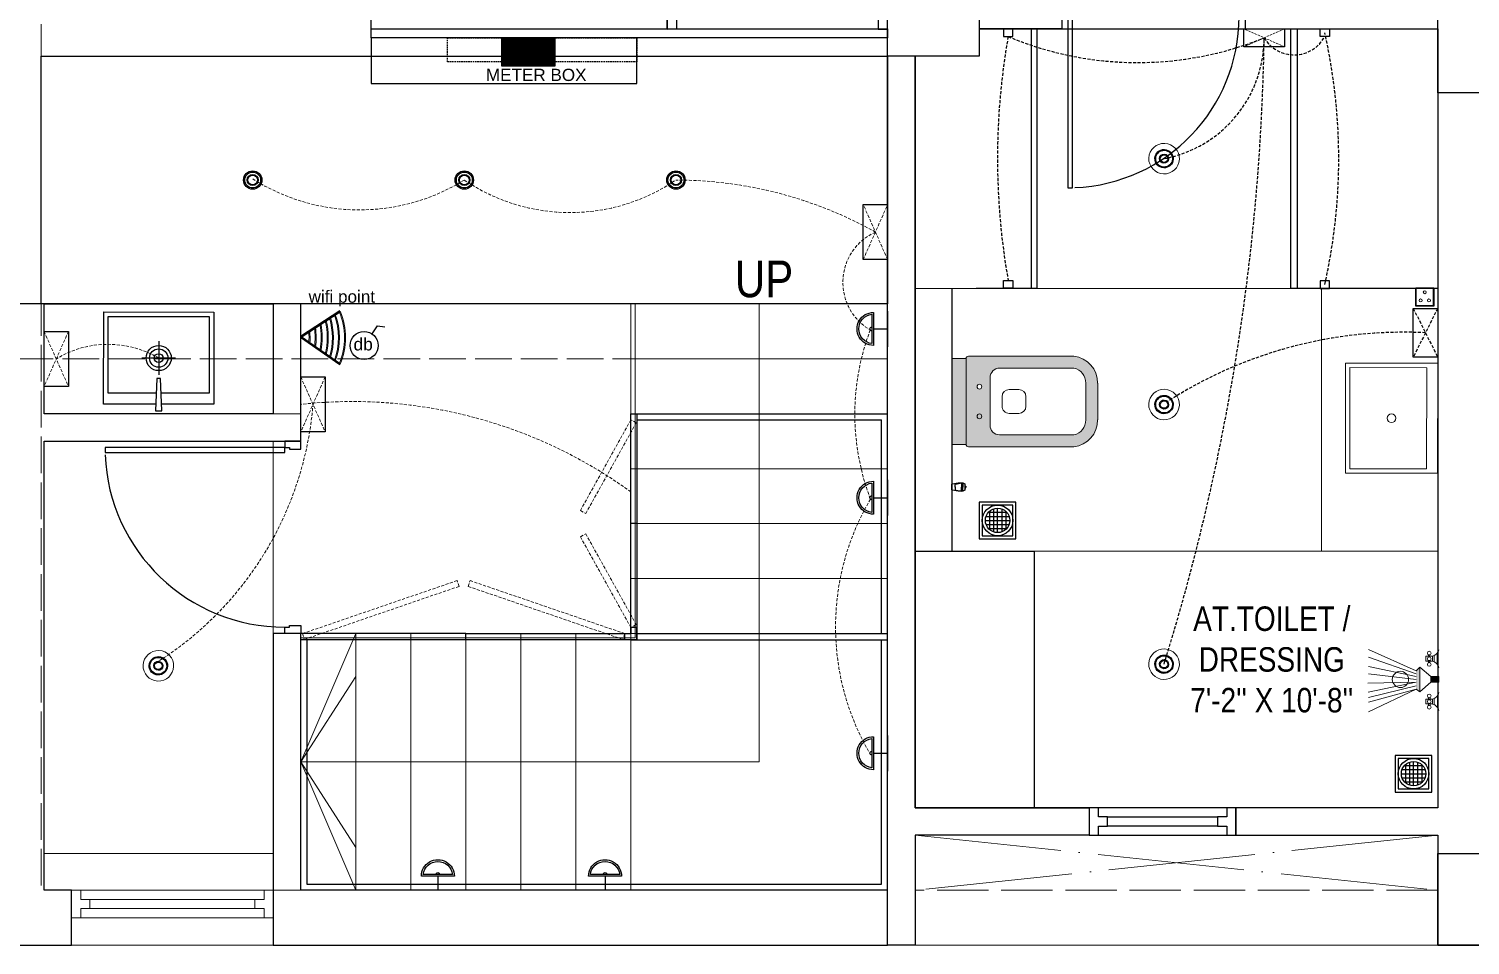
# Model space of a CAD drawing. Header units: millimetres. Extents: x 35877 to 3066687, y -650199 to -40525.
# Drawn here: x 149490.8 to 149726.7, y -180243.7 to -180093.7 of the extents above; entities that cross this region are included whole.
import ezdxf

# ---------------------------------------------------------------- set-up
doc = ezdxf.new("R2010")
doc.units = ezdxf.units.MM
doc.header["$MEASUREMENT"] = 0
for name, pattern in [('00 . GROUND FLOOR$0$DASHED', [0.75, 0.5, -0.25]), ('ACAD_ISO02W100', [15, 12, -3]), ('ACAD_ISO04W100', [30, 24, -3, 0, -3]), ('DASHED', [0.75, 0.5, -0.25]), ('DASHED2', [0.375, 0.25, -0.125]), ('DASHEDX2', [1.5, 1, -0.5])]:
    doc.linetypes.add(name, pattern=pattern)
for name, color, linetype, lineweight in [('$TD_AUDIT_GENERATED_(A0BDF17)', 32, 'Continuous', 30), ('COLUMN', 1, 'Continuous', 30), ('el', 7, 'Continuous', 20), ('ELEC-wires', 1, 'DASHED2', 13), ('Electrical', 84, 'Continuous', 30), ('FIRST FLOOR ( TEXT )', 7, 'Continuous', 9), ('FURNI', 25, 'Continuous', 5), ('FURNITURE', 32, 'Continuous', 9), ('furniture dimensions', 1, 'DASHED', 0), ('FURNITURE-1', 252, 'Continuous', 13), ('GROUND FLOOR', 7, 'Continuous', 9), ('GROUND FLOOR  ( PLINE )', 251, 'Continuous', 30), ('GROUND FLOOR ( DW_RAIL )', 7, 'Continuous', 9), ('GROUND FLOOR ( STAIR )', 251, 'Continuous', 9), ('hatch-rcc', 251, 'Continuous', 9), ('Labelling', 1, 'Continuous', 25), ('UTILITY', 48, 'Continuous', 9), ('XX~SLAB ( BEAM )~ ( DIM )', 7, 'Continuous', 9), ('XX~STR BEAM', 5, 'ACAD_ISO02W100', 9)]:
    doc.layers.add(name, color=color, linetype=linetype, lineweight=lineweight)
for name, color, linetype in [('AR DOOR', 40, 'Continuous'), ('AR ELE-5', 134, 'Continuous'), ('GROUND FLOOR  ( Text )', 251, 'Continuous'), ('Labels and Texts', 8, 'Continuous'), ('SANIT', 232, 'Continuous'), ('WC-DET', 8, 'Continuous')]:
    doc.layers.add(name, color=color, linetype=linetype)
doc.layers.add('PDF_INT-ELEC SWITCH BOARD', color=7, linetype='Continuous', true_color=0x00751d)
doc.layers.add('XX~SLAB ( PLINE )', color=251, linetype='Continuous', plot=False)
doc.styles.add("Cn_BT_0'-0", font='swissc.ttf')
doc.styles.add('KATHA', font='swissc.ttf')
doc.styles.get("Standard").update_dxf_attribs({"font": 'arial.ttf', "height": 6})

# ---------------------------------------------------------------- blocks, each defined once
blk = doc.blocks.new('*U18')
for points in [[(0, 0), (0, 1120), (-30, 1120), (-30, 0)], [(40, 0), (0, 0), (0, -30), (-10, -30), (-10, -100), (40, -100)], [(-1160, 0), (-1120, 0), (-1120, -30), (-1110, -30), (-1110, -100), (-1160, -100)]]:
    blk.add_lwpolyline(points, close=True)
at = {"layer": 'AR ELE-5', "linetype": 'ByBlock', "ltscale": 15}
blk.add_arc((1.6, -0.7), 1121.6, 92.37301, 179.96526, dxfattribs=at)
blk = doc.blocks.new('*U20')
for points in [[(0, 0), (0, 1120), (30, 1120), (30, 0)], [(-40, 0), (0, 0), (0, -30), (10, -30), (10, -100), (-40, -100)], [(1160, 0), (1120, 0), (1120, -30), (1110, -30), (1110, -100), (1160, -100)]]:
    blk.add_lwpolyline(points, close=True)
at = {"layer": 'AR ELE-5', "linetype": 'ByBlock', "ltscale": 15}
blk.add_arc((-1.6, -0.7), 1121.6, 0.03474, 87.62699, dxfattribs=at)
blk = doc.blocks.new('*U25')
for points in [[(-40, 0), (0, 0), (0, 30), (10, 30), (10, 100), (-40, 100)], [(1160, 0), (1120, 0), (1120, 30), (1110, 30), (1110, 100), (1160, 100)], [(0, 0), (0, -1120), (30, -1120), (30, 0)]]:
    blk.add_lwpolyline(points, close=True)
at = {"layer": 'AR ELE-5', "linetype": 'ByBlock', "ltscale": 15}
blk.add_arc((-1.6, 0.7), 1121.6, 272.37301, 359.96526, dxfattribs=at)
blk = doc.blocks.new('6616')
at = {"color": 242, "linetype": 'DASHED', "true_color": 0xcd2027}
for p, q in [((386784.79, -36915.77), (386775.78, -36911.78)), ((386784.79, -36911.78), (386775.78, -36915.77))]:
    blk.add_line(p, q, dxfattribs=at)
at = {"layer": 'ELEC-wires', "color": 5, "linetype": 'ByBlock', "lineweight": 30, "ltscale": 4}
blk.add_lwpolyline([(386775.78, -36911.78), (386784.79, -36911.78), (386784.79, -36915.77), (386775.78, -36915.77)], close=True, dxfattribs=at)
blk = doc.blocks.new('WIFI')
at = {"layer": '$TD_AUDIT_GENERATED_(A0BDF17)', "lineweight": 13, "true_color": 0xc7c8ca}
h = blk.add_hatch(color=9, dxfattribs=at)
h.dxf.hatch_style = 1
h.paths.add_polyline_path([(3320075.15, -510037.5), (3320075.24, -510037.64, -0.206837), (3320083.72, -510037.64), (3320083.82, -510037.5, 0.208331)])
h.paths.add_polyline_path([(3320075.66, -510038.29), (3320075.76, -510038.44, -0.179121), (3320083.18, -510038.42), (3320083.28, -510038.28, 0.181041)])
h.paths.add_polyline_path([(3320076.19, -510039.11), (3320076.29, -510039.25, -0.151306), (3320082.61, -510039.23), (3320082.71, -510039.09, 0.153663)])
h.paths.add_polyline_path([(3320076.65, -510039.81), (3320076.74, -510039.95, -0.127939), (3320082.13, -510039.93), (3320082.23, -510039.78, 0.130675)])
h.paths.add_polyline_path([(3320077.21, -510040.67), (3320077.31, -510040.82, -0.099586), (3320081.53, -510040.79), (3320081.63, -510040.64, 0.102799)])
h.paths.add_polyline_path([(3320077.79, -510041.56), (3320077.89, -510041.71, -0.070714), (3320080.9, -510041.69), (3320081.01, -510041.54, 0.074439)])
h.paths.add_polyline_path([(3320080.36, -510042.46, 0.045415), (3320078.39, -510042.48), (3320078.5, -510042.64, -0.041129), (3320080.25, -510042.62)])
at = {"layer": '$TD_AUDIT_GENERATED_(A0BDF17)', "color": 5, "lineweight": 53}
for q in [(3320075.15, -510037.5), (3320083.82, -510037.5)]:
    blk.add_line((3320079.34, -510043.93), q, dxfattribs=at)
at = {"layer": '$TD_AUDIT_GENERATED_(A0BDF17)', "lineweight": 13}
for centre, radius, start, end in [((3320079.48, -510047.46), 10.86, 66.4636, 113.5364), ((3320079.48, -510048.46), 10.86, 69.5551, 110.602), ((3320079.48, -510048.46), 10.69, 69.7839, 110.4045), ((3320079.48, -510049.45), 10.86, 72.6901, 107.6338), ((3320079.48, -510049.45), 10.69, 72.9716, 107.3874), ((3320079.48, -510050.29), 10.86, 75.3462, 105.1259), ((3320079.48, -510051.29), 10.86, 78.5929, 102.0702), ((3320079.48, -510051.29), 10.69, 78.9794, 101.7278), ((3320079.48, -510052.28), 10.86, 81.9217, 98.9505), ((3320079.48, -510052.28), 10.69, 82.3715, 98.5509), ((3320079.48, -510053.28), 10.86, 85.3513, 95.7524), ((3320079.48, -510053.28), 10.69, 85.8705, 95.2913)]:
    blk.add_arc(centre, radius, start, end, dxfattribs=at)
at = {"layer": '$TD_AUDIT_GENERATED_(A0BDF17)', "color": 252, "lineweight": 13, "true_color": 0x939598}
blk.add_arc((3320079.48, -510047.46), 10.69, 66.6419, 113.3863, dxfattribs=at)
at = {"layer": 'Labels and Texts', "lineweight": 13}
blk.add_arc((3320079.48, -510050.29), 10.69, 75.6739, 104.837, dxfattribs=at)
blk = doc.blocks.new('A$C2E9001B6')
at = {"layer": 'Electrical', "ltscale": 10}
for p, q in [((0, 5), (5.83, 5)), ((2.92, 2.71), (2.92, 5)), ((0.21, 2.71), (5.62, 2.71)), ((0.51, 2.42), (5.32, 2.42))]:
    blk.add_line(p, q, dxfattribs=at)
at = {"layer": 'Electrical', "ltscale": 10, "extrusion": (0, 0, -1)}
for centre, major_axis, start_param, end_param in [((2.92, 2.71), (-1.91, 1.91), 2.356194, 5.497787), ((2.92, 2.71), (1.71, 1.71), 0.902965, 3.809424), ((2.92, 2.43), (-0.223, 0.223), 2.378522, 5.47546)]:
    blk.add_ellipse(centre, major_axis=major_axis, ratio=1, start_param=start_param, end_param=end_param, dxfattribs=at)
blk = doc.blocks.new('A$C07311617')
at = {"layer": 'UTILITY'}
h = blk.add_hatch(color=7, dxfattribs=at)
h.paths.add_polyline_path([(-3.13, 2.02), (-3.13, 0), (-3.74, 0), (-3.74, 0.46), (-3.74, 1.42)])
h.paths.add_polyline_path([(-3.13, 0), (-3.13, -0.46), (-3.13, -2.02), (-3.74, -1.59), (-3.74, -0.46), (-3.74, 0)])
h = blk.add_hatch(color=7, dxfattribs=at)
h.paths.add_polyline_path([(0, 0.46), (0, 0), (-1.35, 0), (-1.35, 0.46)])
h.paths.add_polyline_path([(0, 0), (0, -0.46), (-1.35, -0.46), (-1.35, 0)])
at = {"layer": 'UTILITY', "color": 7}
for p, q in [((-3.74, 1.42), (-11.52, 4.9)), ((-3.74, 0.94), (-11.52, 3.66)), ((-1.74, 3.79), (-1.74, 4.05)), ((-1.74, 2.99), (-1.74, 2.72)), ((-1.47, 3.79), (-1.47, 4.05)), ((-1.47, 2.99), (-1.47, 2.72)), ((-0.8, 3.9), (-0.8, 2.88)), ((-0.27, 2.44), (-0.27, 4.33)), ((-3.74, 0.46), (-11.52, 2.15)), ((-3.74, 0), (-11.52, 0.93)), ((-3.13, 2.02), (-3.74, 1.42)), ((-3.13, -0.46), (-3.13, 2.02)), ((-1.35, 0.46), (-3.13, 2.02)), ((-3.13, 0.46), (-3.13, 1.42)), ((-1.35, -0.46), (-1.35, 0.46)), ((-1.35, 0.46), (0, 0.46)), ((0, -0.46), (0, 0.46)), ((-3.74, -0.46), (-11.62, -0.61)), ((-3.74, -0.46), (-11.57, -2.09)), ((-3.74, -1.03), (-11.52, -2.96)), ((-3.74, -1.59), (-11.52, -5.3)), ((-3.74, -1.59), (-11.52, -3.73)), ((-3.74, -1.59), (-3.13, -2.02)), ((-3.13, -0.46), (-3.13, -2.02)), ((-1.35, -0.46), (-3.13, -2.02)), ((-1.35, -0.46), (0, -0.46)), ((-1.74, -3.22), (-1.74, -2.95)), ((-1.74, -4.02), (-1.74, -4.29)), ((-1.47, -3.22), (-1.47, -2.95)), ((-1.47, -4.02), (-1.47, -4.29)), ((-0.8, -4.13), (-0.8, -3.11)), ((-0.27, -2.68), (-0.27, -4.56))]:
    blk.add_line(p, q, dxfattribs=at)
for points in [[(-1.07, 2.99), (-2.14, 2.99), (-2.14, 3.79), (-1.07, 3.79)], [(-1.07, -3.22), (-2.14, -3.22), (-2.14, -4.02), (-1.07, -4.02)]]:
    blk.add_lwpolyline(points, close=True, dxfattribs=at)
for points in [[(-1.35, 0.46), (-3.13, 2.02)], [(-3.13, -2.02), (-1.35, -0.46)]]:
    blk.add_lwpolyline(points, dxfattribs=at)
for centre, radius in [((-1.6, 4.32), 0.298), ((-1.6, 3.39), 0.298), ((-1.6, 2.45), 0.298), ((-6.31, 0), 1.33), ((-1.6, -2.69), 0.298), ((-1.6, -3.62), 0.298), ((-1.6, -4.55), 0.298)]:
    blk.add_circle(centre, radius, dxfattribs=at)
for centre, start, end in [((-1.47, 5.26), 285.2551, 344.7449), ((-1.47, 1.52), 15.2551, 74.7449), ((-1.47, -1.75), 285.2551, 344.7449), ((-1.47, -5.49), 15.2551, 74.7449)]:
    blk.add_arc(centre, 1.52, start, end, dxfattribs=at)
blk = doc.blocks.new('NAHNYsquare')
at = {"color": 253}
for p, q in [((4.89, -2.32), (1.11, -2.32)), ((4.49, -1.65), (1.51, -1.65)), ((1.67, -4.48), (1.67, -1.49)), ((2.33, -4.87), (2.33, -1.1)), ((3, -0.99), (3, -4.99)), ((3.67, -4.87), (3.67, -1.1)), ((4.33, -4.48), (4.33, -1.49)), ((5, -2.99), (1, -2.99)), ((4.89, -3.65), (1.11, -3.65)), ((4.49, -4.32), (1.51, -4.32))]:
    blk.add_line(p, q, dxfattribs=at)
for points in [[(0, -5.99), (6, -5.99), (6, 0.01), (0, 0.01)], [(0.5, -5.49), (5.5, -5.49), (5.5, -0.49), (0.5, -0.49)]]:
    blk.add_lwpolyline(points, close=True)
for radius in [2.5, 2]:
    blk.add_circle((3, -2.99), radius)
blk = doc.blocks.new('A$C3EC62B37')
at = {"layer": 'FURNITURE', "lineweight": 30, "ltscale": 0.25, "true_color": 0xffffff}
h = blk.add_hatch(color=7, dxfattribs=at)
h.dxf.hatch_style = 1
h.paths.add_polyline_path([(-12.22, 0), (-12.22, 2.35), (-26.26, 2.35), (-26.26, 0)])
h.paths.add_polyline_path([(-26.26, 2.35), (-12.22, 2.35, 0.414214), (-11.83, 2.74), (-11.83, 19.96, 0.388639), (-16.24, 23.87), (-22.38, 23.87, 0.379499), (-26.65, 19.96), (-26.65, 2.74, 0.414214)])
h.paths.add_polyline_path([(-15.35, 6.26), (-23.13, 6.26, -0.414214), (-24.7, 7.83), (-24.7, 19.96, -0.349567), (-22.37, 21.91), (-16.24, 21.91, -0.364948), (-13.78, 19.96), (-13.78, 7.83, -0.414214)], flags=16)
h.paths.add_polyline_path([(-18.46, 8.22), (-20.02, 8.22, -0.414214), (-21.2, 9.39), (-21.2, 10.96, -0.414214), (-20.02, 12.13), (-18.46, 12.13, -0.414214), (-17.28, 10.96), (-17.28, 9.39, -0.414214)], flags=0)
h.paths.add_polyline_path([(-22.06, 4.53, -1), (-21.27, 4.53, -1)], flags=16)
at = {"layer": 'FURNITURE', "color": 0, "linetype": 'ByBlock', "lineweight": -2}
for p, q in [((-22.24, 23.87), (-16.24, 23.87)), ((-22.24, 21.91), (-16.24, 21.91)), ((-26.65, 2.74), (-26.65, 19.96)), ((-24.7, 7.83), (-24.7, 19.96)), ((-13.78, 7.83), (-13.78, 19.96)), ((-11.83, 2.74), (-11.83, 19.96)), ((-20.02, 12.13), (-18.46, 12.13)), ((-21.2, 9.39), (-21.2, 10.96)), ((-17.28, 9.39), (-17.28, 10.96)), ((-20.02, 8.22), (-18.46, 8.22)), ((-23.13, 6.26), (-15.35, 6.26)), ((-26.26, 2.35), (-12.22, 2.35)), ((-26.26, 2.35), (-26.26, 0)), ((-26.26, 0), (-12.22, 0)), ((-26.26, 0), (-12.22, 0)), ((-12.22, 2.35), (-12.22, 0))]:
    blk.add_line(p, q, dxfattribs=at)
for centre in [(-21.66, 4.53), (-16.81, 4.53)]:
    blk.add_circle(centre, 0.391, dxfattribs=at)
for centre, radius, start, end in [((-22.31, 19.5), 4.37, 89.0873, 174.0395), ((-16.17, 19.5), 4.37, 5.9605, 90.9127), ((-22.31, 19.48), 2.44, 88.437, 168.6348), ((-16.17, 19.48), 2.44, 11.3652, 91.563), ((-20.02, 10.96), 1.17, 90, 180), ((-18.46, 10.96), 1.17, 0, 90), ((-23.13, 7.83), 1.57, 180, 270), ((-20.02, 9.39), 1.17, 180, 270), ((-18.46, 9.39), 1.17, 270, 0), ((-15.35, 7.83), 1.57, 270, 0), ((-26.26, 2.74), 0.391, 180, 270), ((-12.22, 2.74), 0.391, 270, 0)]:
    blk.add_arc(centre, radius, start, end, dxfattribs=at)
blk = doc.blocks.new('A$C775F2B7C')
at = {"layer": 'WC-DET', "color": 7}
for points in [[(0.0199, 0.0758), (0.0069, 0.0758, 0.150223), (0, 0.0598), (0, 0.0369), (0.0069, 0.004, 0.333354), (0.0114, 0), (0.0248, 0), (0.0382, 0, 0.333354), (0.0427, 0.004), (0.0496, 0.0369), (0.0496, 0.0598, 0.150223), (0.0427, 0.0758), (0.0297, 0.0758)], [(0.025, 0.0202), (0.0118, 0.0202, -0.354974), (0.0072, 0.0233), (0, 0.0572)], [(0.0199, 0.0758), (0.0199, 0.0819, -0.414214), (0.0206, 0.0826), (0.0248, 0.0826)], [(0.0248, 0.0758), (0.0199, 0.0758, 0.150223)], [(0.0246, 0.0202), (0.0378, 0.0202, 0.354974), (0.0423, 0.0233), (0.0496, 0.0572)], [(0.0297, 0.0758), (0.0297, 0.0819, 0.414214), (0.0289, 0.0826), (0.0248, 0.0826)]]:
    blk.add_lwpolyline(points, format="xyb", dxfattribs=at)
at = {"layer": 'WC-DET'}
for points in [[(0, 0.0575), (0.0248, 0.0575)], [(0.0005, 0.0627), (0.0248, 0.0627)], [(0.0011, 0.0651), (0.0248, 0.0651)], [(0.0485, 0.0651), (0.0248, 0.0651)], [(0.0491, 0.0627), (0.0248, 0.0627)], [(0.0496, 0.0575), (0.0248, 0.0575)]]:
    blk.add_lwpolyline(points, dxfattribs=at)
at = {"layer": 'WC-DET', "color": 7}
blk.add_lwpolyline([(0.0297, 0.0758), (0.0248, 0.0758)], dxfattribs=at)
blk = doc.blocks.new('erfer')
at = {"layer": 'hatch-rcc', "lineweight": 30}
blk.add_lwpolyline([(1905.9, -1304.21), (1908.38, -1304.21), (1908.38, -1306.73), (1905.9, -1306.73)], close=True, dxfattribs=at)
at = {"layer": 'hatch-rcc'}
blk.add_lwpolyline([(1905.96, -1304.28), (1908.31, -1304.28), (1908.31, -1306.66), (1905.96, -1306.66)], close=True, dxfattribs=at)
for centre in [(1906.56, -1305.95), (1907.14, -1304.81), (1907.72, -1305.95)]:
    blk.add_circle(centre, 0.211, dxfattribs=at)

msp = doc.modelspace()

# ---------------------------------------------------------------- hatches: boundary and pattern name
at = {"layer": 'el', "ltscale": 10, "true_color": 0x939598, "transparency": 33554687}
h = msp.add_hatch(dxfattribs=at)
h.set_pattern_fill('ANSI31', color=252, scale=0.3)
h.set_pattern_definition([(45, (-3170988.096815, 330048.774054), (-0.0265165042945, 0.0265165042945), [])])
h.paths.add_polyline_path([(149576.964, -180099.708), (149576.964, -180095.16), (149568.1488, -180095.16), (149568.1488, -180099.708)])

# ---------------------------------------------------------------- linework, layer by layer
at = {"layer": 'COLUMN', "transparency": 33554687}
for points in [[(149646.3395, -180089.16), (149646.3395, -180098.16), (149631.3395, -180098.16), (149631.3395, -180089.16)], [(149721.3395, -180089.16), (149730.3395, -180089.16), (149730.3395, -180104.16), (149721.3395, -180104.16)], [(149721.3395, -180228.66), (149730.3395, -180228.66), (149730.3395, -180243.66), (149721.3395, -180243.66)]]:
    msp.add_lwpolyline(points, close=True, dxfattribs=at)
at = {"layer": 'Electrical', "transparency": 33554687}
for p, q in [((149512.0856, -180144.8147, 0.0053), (149512.0856, -180150.3018, 0.0053)), ((149514.8291, -180147.5582, 0.0053), (149509.3421, -180147.5582, 0.0053))]:
    msp.add_line(p, q, dxfattribs=at)
at = {"layer": 'Electrical', "color": 18, "ltscale": 8, "true_color": 0x000000, "transparency": 33554687}
for centre, radius in [((149527.4645, -180118.41), 1.5044), ((149527.4645, -180118.41), 1.3044), ((149562.0895, -180118.41), 1.5044), ((149562.0895, -180118.41), 1.3044), ((149596.7145, -180118.41), 1.5044), ((149596.7145, -180118.41), 1.3044), ((149527.4645, -180118.41), 0.9044), ((149527.4645, -180118.41), 0.8044), ((149562.0895, -180118.41), 0.9044), ((149562.0895, -180118.41), 0.8044), ((149596.7145, -180118.41), 0.9044), ((149596.7145, -180118.41), 0.8044)]:
    msp.add_circle(centre, radius, dxfattribs=at)
at = {"layer": 'Electrical', "transparency": 33554687}
for radius in [2.0576, 1.5]:
    msp.add_circle((149512.0856, -180147.5582, 0.0053), radius, dxfattribs=at)
at = {"layer": 'Electrical', "color": 5, "lineweight": 5, "ltscale": 8, "transparency": 33554687}
for centre in [(149676.573, -180114.9105), (149676.573, -180155.1632), (149512.0311, -180197.9272), (149676.573, -180197.6618)]:
    msp.add_ellipse(centre, major_axis=(1.6933, -1.8392), ratio=1, start_param=-0.78539816, end_param=5.49778714, dxfattribs=at)
at = {"layer": 'Electrical', "color": 5, "ltscale": 8, "transparency": 33554687}
for centre, major_axis, start_param, end_param in [((149676.573, -180114.9105), (1.016, -1.1035), -0.78539816, 5.49778714), ((149676.573, -180114.9105), (-1.0116, -0.9313), 0.7853981633977538, 7.06858347057734), ((149676.573, -180114.9105), (-0.5445, -0.5013), 0.7853981634018459, 7.068583470581432), ((149676.573, -180114.9105), (-0.4525, -0.4166), 0.7853981634031404, 7.068583470582727), ((149676.573, -180155.1632), (1.016, -1.1035), -0.78539816, 5.49778714), ((149676.573, -180155.1632), (-1.0116, -0.9313), 0.7853981633977538, 7.06858347057734), ((149676.573, -180155.1632), (-0.5445, -0.5013), 0.7853981634018459, 7.068583470581432), ((149676.573, -180155.1632), (-0.4525, -0.4166), 0.7853981634031404, 7.068583470582727), ((149512.0311, -180197.9272), (1.016, -1.1035), -0.78539816, 5.49778714), ((149512.0311, -180197.9272), (-1.0116, -0.9313), 0.7853981633977538, 7.06858347057734), ((149512.0311, -180197.9272), (-0.5445, -0.5013), 0.7853981634018459, 7.068583470581432), ((149512.0311, -180197.9272), (-0.4525, -0.4166), 0.7853981634031404, 7.068583470582727), ((149676.573, -180197.6618), (1.016, -1.1035), -0.78539816, 5.49778714), ((149676.573, -180197.6618), (-1.0116, -0.9313), 0.7853981633977538, 7.06858347057734), ((149676.573, -180197.6618), (-0.5445, -0.5013), 0.7853981634018459, 7.068583470581432), ((149676.573, -180197.6618), (-0.4525, -0.4166), 0.7853981634031404, 7.068583470582727)]:
    msp.add_ellipse(centre, major_axis=major_axis, ratio=1, start_param=start_param, end_param=end_param, dxfattribs=at)
at = {"layer": 'FURNI', "color": 3, "lineweight": 30, "transparency": 33554687}
for points in [[(149651.8065, -180093.6592), (149650.3079, -180093.6592), (149650.3079, -180094.9229), (149651.8065, -180094.9229)], [(149702.1181, -180093.6592), (149703.6167, -180093.6592), (149703.6167, -180094.9229), (149702.1181, -180094.9229)], [(149651.8065, -180136.0962), (149650.3079, -180136.0962), (149650.3079, -180134.8325), (149651.8065, -180134.8325)], [(149702.1181, -180136.1605), (149703.6167, -180136.1605), (149703.6167, -180134.8968), (149702.1181, -180134.8968)]]:
    msp.add_lwpolyline(points, close=True, dxfattribs=at)
at = {"layer": 'FURNITURE', "color": 9, "lineweight": 30, "true_color": 0xc7c8ca, "transparency": 33554687}
for p, q in [((149546.8395, -180095.16), (149546.8395, -180102.593)), ((149590.3395, -180102.593), (149590.3395, -180095.16)), ((149654.8065, -180093.66), (149654.8065, -180136.0803)), ((149698.3395, -180093.6605), (149698.3395, -180136.1605)), ((149546.8395, -180102.593), (149590.3395, -180102.593))]:
    msp.add_line(p, q, dxfattribs=at)
at = {"layer": 'FURNITURE', "color": 9, "true_color": 0xc7c8ca, "transparency": 33554687}
msp.add_line((149702.3395, -180179.16), (149702.3395, -180136.158), dxfattribs=at)
at = {"layer": 'FURNITURE', "color": 9, "lineweight": 30, "ltscale": 0.4, "true_color": 0xc7c8ca, "transparency": 33554687}
for p, q in [((149589.3395, -180156.66), (149590.3395, -180156.66)), ((149589.3395, -180192.66), (149589.3395, -180156.66)), ((149590.3395, -180156.66), (149590.3395, -180192.66)), ((149590.3395, -180156.66), (149631.3395, -180156.66)), ((149590.3395, -180157.66), (149630.3395, -180157.66)), ((149590.3395, -180174.66), (149589.3395, -180174.66)), ((149562.3395, -180192.66), (149535.3395, -180192.66)), ((149589.3395, -180193.66), (149535.3395, -180193.66)), ((149562.3395, -180193.66), (149562.3395, -180192.66)), ((149562.3395, -180192.66), (149589.3395, -180192.66)), ((149590.3395, -180192.66), (149631.3395, -180192.66)), ((149590.3395, -180193.66), (149631.3395, -180193.66))]:
    msp.add_line(p, q, dxfattribs=at)
at = {"layer": 'FURNITURE', "color": 9, "lineweight": 30, "true_color": 0xc7c8ca, "transparency": 33554687}
for points in [[(149546.8395, -180093.66), (149631.3395, -180093.66), (149631.3395, -180095.16), (149546.8395, -180095.16)], [(149697.3395, -180093.6605), (149721.3395, -180093.6605), (149721.3395, -180136.1605), (149697.3395, -180136.1605)], [(149512.3692, -180150.9035), (149511.7975, -180150.9031), (149511.5397, -180156.1999), (149512.6199, -180156.2006)], [(149635.8395, -180179.1613), (149655.3395, -180179.1587), (149655.3395, -180221.1587), (149635.8395, -180221.1613)]]:
    msp.add_lwpolyline(points, close=True, dxfattribs=at)
at = {"layer": 'FURNITURE', "color": 9, "linetype": 'DASHED2', "lineweight": 30, "true_color": 0xc7c8ca, "transparency": 33554687}
msp.add_lwpolyline([(149559.3395, -180095.16), (149590.3395, -180095.16), (149590.3395, -180099.0765), (149559.3395, -180099.0765)], close=True, dxfattribs=at)
at = {"layer": 'FURNITURE', "color": 9, "lineweight": 30, "true_color": 0xc7c8ca, "transparency": 33554687}
for points in [[(149646.3395, -180093.66), (149721.3395, -180093.66), (149721.3395, -180221.16), (149635.8395, -180221.16), (149635.8395, -180098.16)], [(149635.8395, -180098.16), (149635.8395, -180136.1605), (149655.8065, -180136.0761), (149655.8065, -180093.6603), (149646.3395, -180093.7023)], [(149511.5923, -180155.1197), (149503.0812, -180155.1052), (149503.09, -180140.0113), (149521.09, -180140.0319), (149521.0812, -180155.1258), (149512.5688, -180155.1203)], [(149511.6799, -180153.3193), (149503.8026, -180153.3053), (149503.8097, -180140.7319), (149520.3693, -180140.7516), (149520.3622, -180153.3249), (149512.4836, -180153.3198)]]:
    msp.add_lwpolyline(points, dxfattribs=at)
at = {"layer": 'FURNITURE', "color": 1, "lineweight": 30, "ltscale": 4, "transparency": 33554687}
msp.add_lwpolyline([(149546.985, -180143.6042), (149547.9034, -180142.2795), (149549.0864, -180142.4664)], dxfattribs=at)
at = {"layer": 'FURNITURE', "color": 9, "true_color": 0xc7c8ca, "transparency": 33554687}
for points in [[(149721.3337, -180166.41), (149706.2308, -180166.4012), (149706.2514, -180148.4013), (149721.3453, -180148.41)], [(149719.5337, -180165.6887), (149706.9514, -180165.6816), (149706.9711, -180149.1219), (149719.5444, -180149.129)]]:
    msp.add_lwpolyline(points, close=True, dxfattribs=at)
at = {"layer": 'FURNITURE', "color": 9, "lineweight": 30, "ltscale": 0.4, "true_color": 0xc7c8ca, "transparency": 33554687}
for points in [[(149630.3395, -180192.66), (149630.3395, -180157.66)], [(149589.3395, -180193.66), (149590.3395, -180193.66), (149590.3395, -180191.66), (149589.3395, -180191.66), (149589.3395, -180192.66)], [(149536.3395, -180193.66), (149536.3395, -180233.66), (149630.3395, -180233.66), (149630.3395, -180193.66)], [(149590.3395, -180192.66), (149590.3395, -180193.66), (149588.3395, -180193.66), (149588.3395, -180192.66), (149589.3395, -180192.66)]]:
    msp.add_lwpolyline(points, dxfattribs=at)
at = {"layer": 'FURNITURE', "color": 1, "lineweight": 30, "ltscale": 4, "transparency": 33554687}
msp.add_circle((149545.7008, -180145.502), 2.2915, dxfattribs=at)
at = {"layer": 'FURNITURE', "color": 9, "lineweight": 30, "true_color": 0xc7c8ca, "transparency": 33554687}
msp.add_circle((149512.0856, -180147.5582), 0.7202, dxfattribs=at)
at = {"layer": 'FURNITURE', "color": 9, "true_color": 0xc7c8ca, "transparency": 33554687}
msp.add_circle((149713.7777, -180157.4056), 0.7202, dxfattribs=at)
at = {"layer": 'FURNITURE', "color": 1, "linetype": 'DASHED', "lineweight": 25, "transparency": 33554687}
for centre, radius, start, end in [((149764.3839, -180114.8777), 115.0702, 170.013624, 189.986376), ((149672.2602, -180044.294), 54.8895, 247.27643, 292.146897), ((149672.8235, -180095.1338), 20.1291, 280.735244, 360), ((149328.9973, -180089.5616), 363.9979, 342.723684, 359.122876), ((149697.8504, -180092.2267), 5.6956, 210.690617, 331.74579), ((149611.2912, -180114.9099), 93.8687, 347.31118, 12.68882), ((149715.7538, -180214.6971), 71.3718, 87.12024, 122.862623)]:
    msp.add_arc(centre, radius, start, end, dxfattribs=at)
at = {"layer": 'furniture dimensions', "color": 9, "linetype": 'Continuous', "lineweight": 30, "true_color": 0xc7c8ca, "transparency": 33554687}
for points in [[(149492.8395, -180098.16), (149631.3395, -180098.16), (149631.3395, -180138.66), (149492.8395, -180138.66)], [(149493.3395, -180138.66), (149530.8395, -180138.66), (149530.8395, -180156.66), (149493.3395, -180156.66)]]:
    msp.add_lwpolyline(points, close=True, dxfattribs=at)
at = {"layer": 'furniture dimensions', "lineweight": 0, "transparency": 33554687}
for centre, radius, start, end in [((149544.9326, -180090.7678), 32.5339, 237.525708, 301.826882), ((149579.402, -180092.9756), 30.7674, 235.757967, 304.242033), ((149596.7145, -180185.1437), 66.7337, 60.726312, 90), ((149633.0429, -180135.1597), 9.0197, 114.195688, 241.6578), ((149664.8689, -180156.7492), 38.8954, 159.225333, 200.565795), ((149503.8031, -180161.6368), 16.3342, 59.531525, 121.165417), ((149543.7931, -180232.1529), 77.486, 53.998826, 96.263351), ((149482.2984, -180150.6868), 55.2136, 302.070202, 355.384811), ((149663.897, -180191.547), 41.0739, 149.395091, 210.604909)]:
    msp.add_arc(centre, radius, start, end, dxfattribs=at)
at = {"layer": 'GROUND FLOOR', "transparency": 33554687}
for p, q in [((149546.8395, -180093.66), (149546.8395, -180089.16)), ((149631.3395, -180089.16), (149631.3395, -180243.66)), ((149659.8395, -180089.16), (149659.8395, -180093.66)), ((149721.3395, -180093.66), (149646.3395, -180093.66)), ((149721.3395, -180093.66), (149721.3395, -180221.16)), ((149635.8395, -180098.16), (149635.8395, -180221.16)), ((149635.8395, -180136.1605), (149721.3395, -180136.1605)), ((149530.8395, -180156.66), (149530.8395, -180138.66)), ((149535.3395, -180161.16), (149535.3395, -180138.66)), ((149530.8395, -180243.66), (149530.8395, -180161.16)), ((149635.8395, -180179.16), (149721.3395, -180179.16)), ((149535.3395, -180234.66), (149535.3395, -180192.66)), ((149667.3395, -180221.16), (149721.3395, -180221.16)), ((149688.3395, -180221.16), (149688.3395, -180225.66)), ((149635.8395, -180225.66), (149635.8395, -180243.66)), ((149667.3395, -180225.66), (149721.3395, -180225.66)), ((149721.3395, -180225.66), (149721.3395, -180243.66)), ((149631.3395, -180234.66), (149497.8395, -180234.66)), ((149730.3395, -180243.66), (149329.8395, -180243.66))]:
    msp.add_line(p, q, dxfattribs=at)
at = {"layer": 'GROUND FLOOR', "color": 5, "transparency": 33554687}
msp.add_line((149535.3395, -180161.16), (149493.3395, -180161.16), dxfattribs=at)
at = {"layer": 'GROUND FLOOR', "color": 1, "linetype": 'ACAD_ISO04W100', "transparency": 33554687}
for p, q in [((149635.8395, -180225.66), (149721.3395, -180234.66)), ((149721.3395, -180225.66), (149635.8395, -180234.66))]:
    msp.add_line(p, q, dxfattribs=at)
at = {"layer": 'GROUND FLOOR', "linetype": 'ACAD_ISO02W100', "ltscale": 0.7, "transparency": 33554687}
msp.add_line((149721.3395, -180234.66), (149635.8395, -180234.66), dxfattribs=at)
at = {"layer": 'GROUND FLOOR', "transparency": 33554687}
msp.add_lwpolyline([(149589.3395, -180138.66), (149589.3395, -180192.66), (149535.3395, -180192.66)], dxfattribs=at)
at = {"layer": 'GROUND FLOOR  ( PLINE )', "transparency": 33554687}
for p, q in [((149546.8395, -180093.66), (149546.8395, -180089.16)), ((149595.3012, -180089.16), (149595.3012, -180093.7271)), ((149546.8395, -180093.66), (149595.3012, -180093.7271))]:
    msp.add_line(p, q, dxfattribs=at)
at = {"layer": 'GROUND FLOOR  ( PLINE )', "lineweight": 0, "transparency": 33554687}
msp.add_line((149530.8395, -180228.66), (149493.3395, -180228.66), dxfattribs=at)
at = {"layer": 'GROUND FLOOR  ( PLINE )', "transparency": 33554687}
for points in [[(149730.3395, -179951.16), (149685.3395, -179951.16), (149685.3395, -179960.16), (149725.8395, -179960.16), (149725.8395, -180089.16), (149689.8435, -180089.1587), (149689.8435, -180093.6587), (149721.3395, -180093.66), (149721.3395, -180221.16), (149688.3395, -180221.16), (149688.3395, -180225.66), (149721.3395, -180225.66), (149721.3395, -180243.66), (149730.3395, -180243.66)], [(149631.3395, -180234.66), (149535.3395, -180234.66), (149535.3395, -180192.66), (149530.8395, -180192.66), (149530.8395, -180243.66), (149631.3395, -180243.66)]]:
    msp.add_lwpolyline(points, close=True, dxfattribs=at)
for points in [[(149635.8395, -180221.16), (149664.3345, -180221.16), (149664.3345, -180225.66), (149635.8395, -180225.66), (149635.8395, -180243.66), (149631.3395, -180243.66), (149631.3395, -180089.16), (149659.8395, -180089.16), (149659.8395, -180093.66), (149646.3395, -180093.66)], [(149635.8395, -180098.16), (149635.8395, -180221.16)], [(149493.3395, -180234.66), (149493.3395, -180161.16), (149535.3395, -180161.16), (149535.3395, -180138.66), (149530.8395, -180138.66), (149530.8395, -180156.66), (149493.3395, -180156.66), (149493.3395, -180138.66), (149488.8395, -180138.66), (149488.8395, -180234.66), (149461.8395, -180234.66), (149461.8395, -180243.66), (149493.3395, -180243.66)], [(149493.3395, -180243.66), (149493.3395, -180243.66), (149497.8395, -180243.66), (149497.8395, -180234.66), (149493.3395, -180234.66)]]:
    msp.add_lwpolyline(points, dxfattribs=at)
at = {"layer": 'GROUND FLOOR  ( PLINE )', "color": 9, "true_color": 0xc7c8ca, "transparency": 33554687}
for points in [[(149641.8395, -180136.1605), (149641.8395, -180174.1687)], [(149641.8395, -180141.16), (149641.8395, -180179.16)]]:
    msp.add_lwpolyline(points, dxfattribs=at)
at = {"layer": 'GROUND FLOOR ( DW_RAIL )', "transparency": 33554687}
msp.add_lwpolyline([(149530.8395, -180234.66), (149529.3395, -180234.66), (149529.3395, -180236.16), (149527.8395, -180236.16), (149527.8395, -180237.66), (149500.8395, -180237.66), (149500.8395, -180236.16), (149499.3395, -180236.16), (149499.3395, -180234.66), (149497.8395, -180234.66), (149497.8395, -180239.16), (149499.3395, -180239.16), (149499.3395, -180237.66), (149500.8395, -180237.66), (149500.8395, -180236.16), (149527.8395, -180236.16), (149527.8395, -180237.66), (149529.3395, -180237.66), (149529.3395, -180239.16), (149530.8395, -180239.16), (149530.8395, -180234.66), (149497.8395, -180234.66), (149497.8395, -180239.16), (149530.8395, -180239.16)], close=True, dxfattribs=at)
at = {"layer": 'GROUND FLOOR ( STAIR )', "transparency": 33554687}
for p, q in [((149631.3395, -180138.66), (149589.3395, -180138.66)), ((149589.3395, -180138.66), (149589.3395, -180234.66)), ((149631.3395, -180147.66), (149589.3395, -180147.66)), ((149631.3395, -180156.66), (149589.3395, -180156.66)), ((149631.3395, -180165.66), (149589.3395, -180165.66)), ((149631.3395, -180174.66), (149589.3395, -180174.66)), ((149631.3395, -180183.66), (149589.3395, -180183.66)), ((149631.3395, -180192.66), (149535.3395, -180192.66)), ((149544.3395, -180192.66), (149544.3395, -180234.66)), ((149553.3395, -180192.66), (149553.3395, -180234.66)), ((149562.3395, -180192.66), (149562.3395, -180234.66)), ((149571.3395, -180192.66), (149571.3395, -180234.66)), ((149580.3395, -180192.66), (149580.3395, -180234.66))]:
    msp.add_line(p, q, dxfattribs=at)
at = {"layer": 'GROUND FLOOR ( STAIR )', "color": 5, "linetype": 'ACAD_ISO02W100', "ltscale": 0.7, "transparency": 33554687}
msp.add_line((149535.3395, -180156.66), (149493.3395, -180156.66), dxfattribs=at)
at = {"layer": 'GROUND FLOOR ( STAIR )', "color": 9, "linetype": 'DASHEDX2', "true_color": 0xc7c8ca, "transparency": 33554687}
for p, q in [((149631.3395, -180156.66), (149589.3395, -180156.66)), ((149631.3395, -180192.66), (149535.3395, -180192.66))]:
    msp.add_line(p, q, dxfattribs=at)
at = {"layer": 'GROUND FLOOR ( STAIR )', "transparency": 33554687}
msp.add_lwpolyline([(149535.3395, -180213.66), (149544.3395, -180192.66), (149544.3395, -180199.66), (149535.3395, -180213.66), (149544.3395, -180234.66), (149544.3395, -180227.66), (149535.3395, -180213.66), (149610.3395, -180213.66), (149610.3395, -180138.66)], dxfattribs=at)
msp.add_lwpolyline([(149535.3395, -180192.66), (149589.3395, -180192.66), (149589.3395, -180138.66), (149590.0395, -180138.66), (149590.0395, -180193.36), (149535.3395, -180193.36)], close=True, dxfattribs=at)
at = {"layer": 'GROUND FLOOR ( STAIR )', "color": 9, "linetype": '00 . GROUND FLOOR$0$DASHED', "lineweight": 5, "true_color": 0xc7c8ca, "transparency": 33554687}
for points in [[(149590.2136, -180158.1458), (149589.3395, -180157.66), (149581.0811, -180172.5193), (149581.9552, -180173.0051)], [(149590.2136, -180191.1742), (149589.3395, -180191.66), (149581.0811, -180176.8007), (149581.9552, -180176.3149)], [(149535.9137, -180193.606), (149561.2189, -180184.9336), (149560.8947, -180183.9876), (149535.5895, -180192.66)], [(149588.0153, -180193.606), (149562.7101, -180184.9336), (149563.0343, -180183.9876), (149588.3395, -180192.66)]]:
    msp.add_lwpolyline(points, close=True, dxfattribs=at)
at = {"layer": 'Labelling', "color": 251, "linetype": 'ACAD_ISO02W100', "lineweight": 0, "ltscale": 0.5, "true_color": 0x636466, "transparency": 33554687}
for p, q in [((149492.8395, -180233.9094), (149492.8395, -179960.16)), ((149492.8395, -180098.16), (149631.3395, -180098.16)), ((149493.3395, -180138.66), (149631.3395, -180138.66)), ((149488.8395, -180147.66), (149631.3395, -180147.66))]:
    msp.add_line(p, q, dxfattribs=at)
at = {"layer": 'PDF_INT-ELEC SWITCH BOARD', "color": 40, "lineweight": 30, "true_color": 0xffc61a, "transparency": 33554687}
msp.add_line((149568.1488, -180095.16), (149576.964, -180099.708), dxfattribs=at)
msp.add_lwpolyline([(149576.964, -180099.708), (149576.964, -180095.16), (149568.1488, -180095.16), (149568.1488, -180099.708)], close=True, dxfattribs=at)
at = {"layer": 'XX~SLAB ( BEAM )~ ( DIM )', "color": 242, "linetype": 'DASHED', "lineweight": 25, "true_color": 0xcd2027, "transparency": 33554687}
for p, q in [((149721.3395, -180139.4154), (149717.3395, -180147.4154)), ((149717.3395, -180139.4154), (149721.3395, -180147.4154))]:
    msp.add_line(p, q, dxfattribs=at)
at = {"layer": 'XX~SLAB ( PLINE )', "transparency": 33554687}
msp.add_lwpolyline([(149688.3345, -180221.16), (149686.8345, -180221.16), (149686.8345, -180222.66), (149685.3345, -180222.66), (149685.3345, -180224.16), (149667.3345, -180224.16), (149667.3345, -180222.66), (149665.8345, -180222.66), (149665.8345, -180221.16), (149664.3345, -180221.16), (149664.3345, -180225.66), (149665.8345, -180225.66), (149665.8345, -180224.16), (149667.3345, -180224.16), (149667.3345, -180222.66), (149685.3345, -180222.66), (149685.3345, -180224.16), (149686.8345, -180224.16), (149686.8345, -180225.66), (149688.3345, -180225.66), (149688.3345, -180221.16), (149664.3345, -180221.16), (149664.3345, -180225.66), (149688.3345, -180225.66)], close=True, dxfattribs=at)
at = {"layer": 'XX~STR BEAM', "lineweight": 30, "transparency": 33554687}
msp.add_lwpolyline([(149717.3395, -180139.4154), (149721.3395, -180139.4154), (149721.3395, -180147.4154), (149717.3395, -180147.4154)], close=True, dxfattribs=at)

# ---------------------------------------------------------------- block references
at = {"color": 1, "lineweight": 35, "transparency": 33554687, "rotation": 270}
msp.add_blockref('WIFI', (659579.2693, 3139935.2614), dxfattribs=at)
at = {"transparency": 33554687}
for p, rotation in [((149626.3374, -180139.8664), 269.9999999999999), ((149626.3374, -180167.4961), 269.9999999999999), ((149626.3374, -180209.3188), 269.9999999999999), ((149560.6848, -180229.6579), 179.9999999999999), ((149588.031, -180229.6579), 179.9999999999999)]:
    msp.add_blockref('A$C2E9001B6', p, dxfattribs=dict(at, rotation=rotation))
at = {"layer": 'AR DOOR', "linetype": 'ByBlock', "lineweight": -2, "transparency": 33554687, "extrusion": (0, 0, -1)}
for name, p, xscale, yscale, zscale in [('*U20', (-149596.5012, -180090.7271), -0.02999999999997555, 0.02999999999997555, -0.02999999999997555), ('*U25', (-149660.8396, -180091.659), -0.02500332000264408, 0.02500332000264408, -0.02500332000264408)]:
    msp.add_blockref(name, p, dxfattribs=dict(at, xscale=xscale, yscale=yscale, zscale=zscale))
at = {"layer": 'AR DOOR', "linetype": 'ByBlock', "lineweight": -2, "transparency": 33554687, "extrusion": (0, 0, -1), "xscale": -0.02624999999989069, "yscale": 0.02624999999989069, "zscale": -0.02624999999989069, "rotation": 270}
msp.add_blockref('*U18', (-149532.7145, -180162.21), dxfattribs=at)
at = {"layer": 'el', "color": 1, "transparency": 33554687, "xscale": 0.7392914800855637, "yscale": 0.7392914800855637, "zscale": 0.7392914800855637}
msp.add_blockref('6616', (-136250.4185, -152805.0928), dxfattribs=at)
at = {"layer": 'el', "color": 1, "transparency": 33554687}
for p, rotation in [((186543.1233, 206653.3549), 270), ((112581.5557, -566927.9858), 90), ((112623.5557, -566935.4167), 90)]:
    msp.add_blockref('6616', p, dxfattribs=dict(at, rotation=rotation))
at = {"layer": 'FURNITURE', "color": 9, "true_color": 0xc7c8ca, "transparency": 33554687, "rotation": 270}
msp.add_blockref('A$C3EC62B37', (149641.8395, -180173.8995), dxfattribs=at)
at = {"layer": 'FURNITURE', "lineweight": 18, "transparency": 33554687, "rotation": 0.03312803684924393}
msp.add_blockref('A$C07311617', (149721.5517, -180200.1587), dxfattribs=at)
at = {"layer": 'FURNITURE-1', "transparency": 33554687, "xscale": 1.18092012721511, "yscale": 1.18092012721511, "zscale": 1.18092012721511}
msp.add_blockref('erfer', (147467.0516, -178595.9043), dxfattribs=at)
at = {"layer": 'SANIT', "linetype": 'ByBlock', "transparency": 33554687, "rotation": 180}
for p in [(149652.3395, -180177.1171), (149720.3924, -180218.5769)]:
    msp.add_blockref('NAHNYsquare', p, dxfattribs=at)
at = {"layer": 'WC-DET', "transparency": 33554687, "xscale": -27.91359444021024, "yscale": 27.91359444021024, "zscale": 27.91359444021024, "rotation": 270}
msp.add_blockref('A$C775F2B7C', (149641.8395, -180169.3525), dxfattribs=at)

# ---------------------------------------------------------------- texts
at = {"layer": 'Electrical', "color": 5, "transparency": 33554687}
for s, p in [('METER BOX ', (149565.6269, -180102.2011)), ('wifi point', (149536.6162, -180138.4918, 0.0286))]:
    msp.add_text(s, height=2, dxfattribs=at).set_placement(p)
at = {"layer": 'Electrical', "color": 1, "transparency": 33554687, "insert": (149547.1222, -180144.2665), "char_height": 2.03575, "attachment_point": 3}
msp.add_mtext_dynamic_manual_height_columns('db', width=2.035749, gutter_width=0.6786, heights=[2.6009], dxfattribs=at)
at = {"layer": 'FIRST FLOOR ( TEXT )', "transparency": 33554687, "insert": (149694.1971, -180196.9106), "char_height": 4, "attachment_point": 5, "style": 'KATHA'}
msp.add_mtext("AT.TOILET /\\PDRESSING\\P7'-2'' X 10'-8''", dxfattribs=at)
at = {"layer": 'GROUND FLOOR  ( Text )', "transparency": 33554687, "insert": (149611.1278, -180134.6344), "char_height": 6, "attachment_point": 5, "style": "Cn_BT_0'-0"}
msp.add_mtext('UP', dxfattribs=at)

doc.saveas('drawing.dxf')
